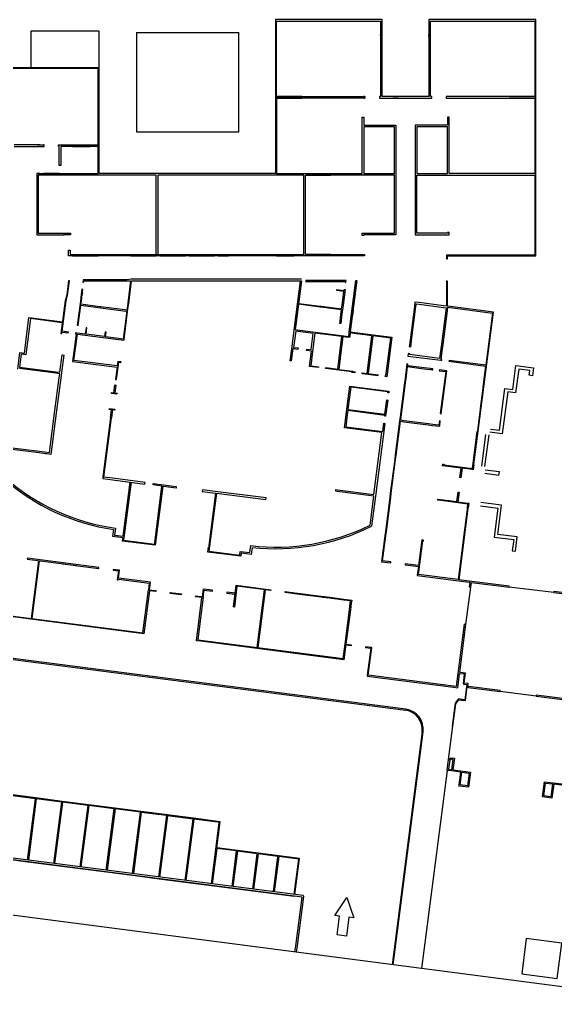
# Model space of a CAD drawing. Header units: millimetres. Extents: x -10969 to 20025, y -5443 to 17731.
# Drawn here: x 24 to 6707, y -4863 to 7267 of the extents above; entities that cross this region are included whole.
import ezdxf

# ---------------------------------------------------------------- set-up
doc = ezdxf.new("R2010")
doc.units = ezdxf.units.MM
doc.header["$MEASUREMENT"] = 0
for name, color, linetype in [('1-FLR', 2, 'Continuous'), ('1-WA_IN', 7, 'Continuous'), ('Default', 7, 'Continuous'), ('PARKING LOT', 7, 'Continuous')]:
    doc.layers.add(name, color=color, linetype=linetype)

msp = doc.modelspace()

# ---------------------------------------------------------------- linework, layer by layer
at = {"layer": '1-FLR'}
for p, q in [((6175, 2660), (6214, 2958)), ((6248, 2913), (6210, 2616)), ((6214, 2958), (6432, 2930)), ((6387, 2895), (6248, 2913)), ((6432, 2930), (6419, 2831)), ((6379, 2836), (6387, 2895)), ((6419, 2831), (6379, 2836)), ((6009, 2152), (6076, 2673)), ((6076, 2673), (6175, 2660)), ((6111, 2628), (6044, 2108)), ((6210, 2616), (6111, 2628)), ((5787, 1705), (5838, 2099)), ((5827, 1700), (5878, 2094)), ((6044, 2108), (5890, 2127)), ((5895, 2167), (6009, 2152)), ((5824, 1617), (6002, 1594)), ((6008, 1633), (5829, 1656)), ((6002, 1594), (6008, 1633)), ((6034, 1217), (5777, 1250)), ((5988, 855), (6034, 1217)), ((5771, 1210), (5990, 1182)), ((5990, 1182), (5943, 820)), ((6231, 823), (5988, 855)), ((5943, 820), (6186, 789)), ((6186, 789), (6168, 650)), ((6208, 645), (6231, 823)), ((6168, 650), (6208, 645))]:
    msp.add_line(p, q, dxfattribs=at)
at = {"layer": '1-WA_IN'}
for p, q in [((5129, 7059), (5129, 7079)), ((4748, 6307), (4679, 6307)), ((4748, 6287), (4679, 6287)), ((4698, 5932), (4316, 5932)), ((4316, 5932), (4316, 5447)), ((4698, 5447), (4698, 5932)), ((686, 5707), (904, 5707)), ((520, 5347), (323, 5347)), ((540, 5347), (641, 5347)), ((4316, 5447), (4316, 5347)), ((4316, 5347), (4634, 5347)), ((4679, 5347), (4698, 5347)), ((4698, 5357), (4698, 5447)), ((4698, 5347), (4698, 5357)), ((641, 5327), (323, 5327)), ((686, 4342), (1004, 4342)), ((686, 4322), (1004, 4322)), ((1049, 4342), (1367, 4342)), ((1412, 4322), (1730, 4322)), ((1775, 4342), (2093, 4342)), ((1775, 4322), (2093, 4322)), ((2138, 4342), (2456, 4342)), ((2138, 4322), (2456, 4322)), ((2501, 4342), (2629, 4342)), ((2501, 4322), (2629, 4322)), ((3227, 4342), (3445, 4342)), ((3227, 4322), (3445, 4322)), ((4271, 4322), (3953, 4322)), ((818, 4024), (815, 3996)), ((1362, 4024), (818, 4024)), ((827, 3995), (829, 4012)), ((829, 4012), (1362, 4012)), ((1417, 4032), (1362, 4024)), ((1362, 4012), (1410, 4012)), ((1410, 4012), (1374, 3733)), ((1386, 3732), (1422, 4012)), ((1557, 4032), (1417, 4032)), ((1422, 4012), (1557, 4012)), ((1647, 4032), (1557, 4032)), ((1557, 4012), (1647, 4012)), ((3300, 4032), (1647, 4032)), ((1647, 4012), (3300, 4012)), ((3390, 4032), (3300, 4032)), ((3300, 4012), (3390, 4012)), ((3540, 4032), (3390, 4032)), ((3390, 4012), (3540, 4012)), ((4098, 4017), (3592, 4017)), ((3592, 4005), (4084, 4005)), ((4084, 4005), (4083, 3995)), ((4095, 3993), (4098, 4017)), ((803, 3907), (795, 3845)), ((815, 3905), (803, 3907)), ((811, 3871), (815, 3905)), ((815, 3996), (827, 3995)), ((4083, 3995), (4095, 3993)), ((784, 3761), (745, 3459)), ((795, 3845), (784, 3761)), ((796, 3760), (807, 3844)), ((807, 3844), (811, 3871)), ((809, 3859), (807, 3844)), ((757, 3457), (790, 3708)), ((790, 3708), (1315, 3640)), ((791, 3720), (796, 3760)), ((1027, 3689), (791, 3720)), ((1039, 3688), (1027, 3689)), ((1305, 3654), (1039, 3688)), ((1362, 3646), (1305, 3654)), ((1315, 3640), (1361, 3634)), ((1328, 3286), (1377, 3662)), ((1365, 3664), (1362, 3646)), ((1374, 3733), (1365, 3664)), ((1377, 3662), (1386, 3732)), ((4165, 3595), (4173, 3662)), ((4184, 3649), (4175, 3582)), ((1361, 3634), (1316, 3287)), ((745, 3459), (757, 3457)), ((854, 3427), (844, 3348)), ((866, 3426), (854, 3427)), ((856, 3347), (866, 3426)), ((731, 3350), (687, 3008)), ((704, 3021), (746, 3349)), ((723, 3364), (721, 3352)), ((721, 3352), (731, 3350)), ((733, 3362), (723, 3364)), ((745, 3361), (733, 3362)), ((844, 3348), (745, 3361)), ((746, 3349), (1257, 3283)), ((1084, 3317), (856, 3347)), ((1092, 3377), (1084, 3317)), ((1104, 3375), (1092, 3377)), ((1096, 3316), (1104, 3375)), ((1259, 3295), (1096, 3316)), ((1257, 3283), (1326, 3274)), ((1316, 3287), (1259, 3295)), ((1326, 3274), (1328, 3286)), ((687, 3008), (1242, 2937)), ((1244, 2952), (704, 3021)), ((1242, 2937), (1222, 2785)), ((1234, 2784), (1262, 2998)), ((1251, 3009), (1244, 2952)), ((1292, 3004), (1251, 3009)), ((1262, 2998), (1290, 2994)), ((1290, 2994), (1292, 3004)), ((5259, 2905), (5257, 2893)), ((5257, 2893), (5338, 2882)), ((5352, 2893), (5259, 2905)), ((5338, 2882), (5271, 2359)), ((5283, 2357), (5352, 2893)), ((1222, 2785), (1234, 2784)), ((4107, 2413), (4144, 2702)), ((4155, 2688), (4119, 2411)), ((4144, 2702), (4630, 2639)), ((4616, 2629), (4155, 2688)), ((4615, 2619), (4616, 2629)), ((4627, 2617), (4615, 2619)), ((4630, 2639), (4627, 2617)), ((4581, 2352), (4604, 2529)), ((4616, 2528), (4589, 2325)), ((4604, 2529), (4616, 2528)), ((4077, 2183), (4098, 2343)), ((4110, 2342), (4091, 2193)), ((4098, 2343), (4107, 2413)), ((4117, 2396), (4110, 2342)), ((4579, 2337), (4117, 2396)), ((4119, 2411), (4581, 2352)), ((4578, 2327), (4579, 2337)), ((4589, 2325), (4578, 2327)), ((5271, 2359), (5283, 2357)), ((4091, 2193), (4553, 2134)), ((4578, 2236), (4461, 1329)), ((4553, 2134), (4566, 2238)), ((4566, 2238), (4578, 2236)), ((4543, 2123), (4077, 2183)), ((4444, 1351), (4543, 2123)), ((2479, 1368), (2386, 646)), ((2392, 693), (2479, 1368)), ((3967, 1392), (3970, 1412)), ((3987, 1390), (3967, 1392)), ((3970, 1412), (3990, 1410)), ((4441, 1331), (3987, 1390)), ((3990, 1410), (4444, 1351)), ((5477, 1263), (5493, 1382)), ((5505, 1381), (5489, 1262)), ((5493, 1382), (5505, 1381)), ((4395, 971), (4441, 1331)), ((4461, 1329), (4413, 958)), ((5238, 1282), (5239, 1294)), ((5250, 1280), (5238, 1282)), ((5239, 1294), (5477, 1263)), ((5615, 1233), (5250, 1280)), ((5489, 1262), (5616, 1245)), ((5609, 1186), (5615, 1233)), ((5616, 1245), (5628, 1244)), ((5628, 1244), (5620, 1184)), ((2372, 635), (2380, 695)), ((2782, 582), (2372, 635)), ((2386, 646), (2771, 596)), ((2771, 596), (2777, 643)), ((2777, 643), (2896, 628)), ((2787, 622), (2782, 582)), ((2913, 606), (2787, 622)), ((2896, 628), (2907, 715)), ((2924, 693), (2913, 606)), ((556, 489), (708, 470)), ((720, 468), (740, 466)), ((1192, 419), (1191, 408)), ((1191, 408), (1258, 399)), ((1272, 409), (1192, 419)), ((1258, 399), (1244, 290)), ((1259, 310), (1272, 409)), ((1244, 290), (1256, 288)), ((1256, 288), (1257, 298)), ((1257, 298), (1642, 248)), ((1658, 258), (1259, 310)), ((1642, 248), (1631, 166)), ((1646, 164), (1658, 258)), ((2610, 136), (2608, 124)), ((2608, 124), (2711, 111)), ((2713, 122), (2610, 136)), ((2691, -48), (2725, 222)), ((2736, 208), (2703, -50)), ((2725, 222), (3159, 166)), ((3157, 154), (2736, 208)), ((2988, -554), (3081, 164)), ((3000, -556), (3093, 162)), ((3159, 166), (3157, 154)), ((2703, -50), (2691, -48))]:
    msp.add_line(p, q, dxfattribs=at)
msp.add_lwpolyline([(4634, 5347), (4679, 5347)], dxfattribs=at)
for radius, start, end in [(2629, 263.0861, 296.4487), (2649, 263.5154, 296.68)]:
    msp.add_arc((3224, 3325), radius, start, end, dxfattribs=at)
at = {"layer": 'Default'}
for p, q in [((3215, 7267), (3215, 5347)), ((3227, 7267), (3215, 7267)), ((4546, 7267), (3227, 7267)), ((3227, 6307), (3227, 7247)), ((3227, 7247), (4526, 7247)), ((4526, 7247), (4526, 7069)), ((4546, 6969), (4546, 7267)), ((5129, 7267), (5129, 6969)), ((6461, 7267), (5129, 7267)), ((5149, 7079), (5149, 7247)), ((5149, 7247), (6449, 7247)), ((6449, 7247), (6449, 6307)), ((6461, 4412), (6461, 7267)), ((1482, 7106), (1482, 5867)), ((2757, 5867), (2757, 7106)), ((4526, 7069), (4526, 7079)), ((4526, 7079), (4526, 6969)), ((5149, 7059), (5149, 7079)), ((5149, 6969), (5149, 7059)), ((4526, 6969), (4526, 6307)), ((4546, 6307), (4546, 6969)), ((5129, 6969), (5129, 6307)), ((5149, 6307), (5149, 6969)), ((1004, 6667), (-1141, 6667)), ((1004, 6655), (-1129, 6655)), ((1016, 6667), (1004, 6667)), ((1004, 5707), (1004, 6655)), ((1016, 6602), (1016, 6667)), ((1016, 5347), (1016, 6602)), ((3545, 6307), (3227, 6307)), ((3227, 6307), (4331, 6307)), ((3227, 6287), (3227, 5347)), ((4331, 6287), (3227, 6287)), ((3227, 6287), (3545, 6287)), ((4331, 6307), (4316, 6307)), ((4316, 6287), (4331, 6287)), ((4331, 6307), (4331, 6287)), ((4526, 6307), (4511, 6307)), ((4511, 6307), (4511, 6287)), ((4511, 6287), (4634, 6287)), ((4634, 6307), (4546, 6307)), ((5042, 6307), (4634, 6307)), ((4634, 6287), (5042, 6287)), ((5129, 6307), (5042, 6307)), ((5042, 6287), (5165, 6287)), ((5165, 6307), (5149, 6307)), ((5165, 6287), (5165, 6307)), ((5345, 6307), (5345, 6287)), ((5360, 6307), (5345, 6307)), ((5345, 6287), (5360, 6287)), ((6449, 6307), (5360, 6307)), ((5360, 6287), (6383, 6287)), ((6131, 6307), (6449, 6307)), ((6383, 6287), (6449, 6287)), ((6449, 6287), (6449, 5347)), ((4296, 5447), (4296, 6052)), ((4296, 6052), (4316, 6052)), ((4316, 6052), (4316, 5952)), ((4316, 5952), (4718, 5952)), ((4718, 5952), (4718, 5447)), ((4958, 5952), (4958, 5447)), ((5360, 5952), (4958, 5952)), ((5360, 6052), (5360, 5952)), ((5380, 6052), (5360, 6052)), ((5380, 5447), (5380, 6052)), ((1482, 5867), (2757, 5867)), ((5360, 5932), (4978, 5932)), ((4978, 5932), (4978, 5447)), ((5360, 5447), (5360, 5932)), ((278, 5707), (-40, 5707)), ((245, 5707), (332, 5707)), ((332, 5707), (323, 5707)), ((332, 5687), (332, 5707)), ((512, 5687), (512, 5707)), ((512, 5707), (641, 5707)), ((641, 5707), (994, 5707)), ((994, 5707), (1004, 5707)), ((-40, 5687), (278, 5687)), ((278, 5687), (323, 5687)), ((323, 5687), (332, 5687)), ((520, 5687), (512, 5687)), ((520, 5447), (520, 5687)), ((641, 5687), (540, 5687)), ((540, 5687), (540, 5447)), ((994, 5687), (641, 5687)), ((686, 5687), (904, 5687)), ((1004, 5687), (994, 5687)), ((1004, 5347), (1004, 5687)), ((278, 5347), (239, 5347)), ((239, 5347), (239, 4705)), ((258, 5347), (686, 5347)), ((540, 5447), (520, 5447)), ((686, 5347), (1004, 5347)), ((3215, 5347), (1016, 5347)), ((3227, 5347), (3545, 5347)), ((3545, 5347), (4296, 5347)), ((4296, 5347), (4296, 5447)), ((4718, 5447), (4718, 5357)), ((4718, 5357), (4718, 4585)), ((4958, 5447), (4958, 5357)), ((4958, 5357), (4958, 4705)), ((4978, 5447), (4978, 5357)), ((4978, 5357), (4978, 5347)), ((4978, 5347), (4997, 5347)), ((4997, 5347), (5360, 5347)), ((5042, 5347), (5360, 5347)), ((5360, 5347), (5360, 5447)), ((5380, 5347), (5380, 5447)), ((6172, 5347), (5380, 5347)), ((6449, 5347), (6172, 5347)), ((6449, 5347), (6449, 5347)), ((278, 5327), (259, 5327)), ((259, 5327), (259, 4705)), ((686, 5327), (278, 5327)), ((1004, 5327), (686, 5327)), ((1730, 5327), (1004, 5327)), ((1730, 5282), (1730, 5327)), ((1730, 4387), (1730, 5282)), ((3227, 5327), (1750, 5327)), ((1750, 5327), (1750, 5282)), ((1750, 5282), (1750, 4387)), ((3545, 5327), (3227, 5327)), ((3570, 5327), (3545, 5327)), ((3570, 5282), (3570, 5327)), ((3570, 4487), (3570, 5282)), ((4698, 5327), (3590, 5327)), ((3590, 5282), (3590, 5327)), ((3590, 5327), (3908, 5327)), ((3590, 4487), (3590, 5282)), ((4698, 4605), (4698, 5327)), ((4978, 5327), (4997, 5327)), ((4978, 4705), (4978, 5327)), ((4997, 5327), (6210, 5327)), ((6210, 5327), (6449, 5327)), ((6449, 5327), (6449, 4412)), ((6449, 5327), (6449, 5327)), ((239, 4705), (239, 4615)), ((239, 4615), (239, 4585)), ((259, 4705), (259, 4615)), ((259, 4615), (259, 4605)), ((4958, 4705), (4958, 4615)), ((4958, 4615), (4958, 4585)), ((4978, 4615), (4978, 4705)), ((4978, 4605), (4978, 4615)), ((5360, 4615), (5360, 4605)), ((5380, 4615), (5360, 4615)), ((5380, 4585), (5380, 4615)), ((239, 4585), (581, 4585)), ((259, 4605), (641, 4605)), ((661, 4585), (601, 4585)), ((641, 4605), (661, 4605)), ((661, 4605), (661, 4585)), ((4296, 4576), (4296, 4605)), ((4296, 4605), (4698, 4605)), ((4316, 4576), (4296, 4576)), ((4718, 4585), (4316, 4585)), ((4316, 4585), (4316, 4576)), ((4958, 4585), (5380, 4585)), ((5360, 4605), (4978, 4605)), ((636, 4322), (636, 4396)), ((636, 4396), (656, 4396)), ((656, 4396), (656, 4342)), ((1730, 4342), (1730, 4387)), ((1750, 4387), (1750, 4342)), ((3570, 4342), (3570, 4487)), ((3590, 4342), (3590, 4487)), ((6449, 4412), (6449, 4334)), ((6461, 4322), (6461, 4412)), ((696, 4322), (636, 4322)), ((656, 4342), (1785, 4342)), ((4326, 4322), (696, 4322)), ((1412, 4342), (1730, 4342)), ((1750, 4342), (1750, 4345)), ((1750, 4342), (3570, 4342)), ((3908, 4342), (3590, 4342)), ((3645, 4342), (4326, 4342)), ((4326, 4342), (4326, 4322)), ((5350, 4334), (5350, 4287)), ((6449, 4334), (5350, 4334)), ((5350, 4287), (5362, 4287)), ((5362, 4322), (6461, 4322)), ((5362, 4287), (5362, 4322)), ((636, 4012), (613, 3832)), ((624, 3830), (648, 4012)), ((648, 4012), (636, 4012)), ((3458, 3465), (3529, 4012)), ((3541, 4012), (3470, 3463)), ((4136, 3376), (4219, 4016)), ((4231, 4016), (4148, 3376)), ((5362, 4007), (5350, 4007)), ((5350, 4007), (5350, 3697)), ((5362, 3695), (5362, 4007)), ((3979, 3893), (3981, 3904)), ((4068, 3881), (3979, 3893)), ((3981, 3904), (4070, 3893)), ((4083, 3904), (4058, 3710)), ((4070, 3893), (4071, 3905)), ((4071, 3905), (4083, 3904)), ((593, 3764), (541, 3357)), ((556, 3385), (605, 3762)), ((613, 3832), (593, 3764)), ((605, 3762), (624, 3830)), ((4046, 3711), (4068, 3881)), ((3771, 3685), (3503, 3720)), ((3505, 3732), (3773, 3697)), ((3783, 3684), (3771, 3685)), ((3773, 3697), (3785, 3696)), ((4039, 3651), (3783, 3684)), ((3785, 3696), (4040, 3663)), ((4035, 3622), (4039, 3651)), ((4040, 3663), (4046, 3711)), ((4058, 3710), (4044, 3599)), ((4947, 3693), (4893, 3272)), ((4913, 3269), (4967, 3691)), ((4954, 3748), (4947, 3693)), ((5009, 3741), (4954, 3748)), ((4967, 3691), (4972, 3725)), ((4972, 3725), (5006, 3721)), ((5006, 3721), (5309, 3682)), ((5311, 3702), (5009, 3741)), ((5339, 3643), (5285, 3222)), ((5305, 3219), (5359, 3640)), ((5309, 3682), (5344, 3678)), ((5350, 3697), (5311, 3702)), ((5344, 3678), (5339, 3643)), ((5359, 3640), (5364, 3683)), ((5366, 3695), (5362, 3695)), ((5364, 3683), (5921, 3611)), ((5935, 3622), (5366, 3695)), ((86, 3113), (143, 3556)), ((161, 3542), (103, 3091)), ((143, 3556), (559, 3503)), ((558, 3491), (161, 3542)), ((4017, 3482), (4025, 3544)), ((4025, 3544), (4027, 3558)), ((4027, 3558), (4035, 3622)), ((4044, 3599), (4029, 3481)), ((5682, 1660), (5935, 3622)), ((5921, 3611), (5838, 2963)), ((3449, 3395), (3458, 3465)), ((3470, 3463), (3463, 3405)), ((3463, 3405), (3520, 3398)), ((3520, 3398), (4129, 3320)), ((4029, 3481), (4017, 3482)), ((553, 3355), (555, 3373)), ((555, 3373), (632, 3363)), ((634, 3375), (556, 3385)), ((632, 3363), (634, 3375)), ((3420, 3167), (3449, 3395)), ((3468, 3385), (3442, 3184)), ((3686, 3356), (3468, 3385)), ((3661, 3156), (3686, 3356)), ((3707, 3362), (3678, 3134)), ((4044, 3318), (3707, 3362)), ((4010, 3051), (4044, 3318)), ((4056, 3317), (4022, 3049)), ((4082, 3313), (4056, 3317)), ((4094, 3312), (4082, 3313)), ((4139, 3306), (4094, 3312)), ((4129, 3320), (4135, 3365)), ((4135, 3365), (4136, 3376)), ((4141, 3318), (4139, 3306)), ((4147, 3364), (4141, 3318)), ((4222, 3354), (4147, 3364)), ((4148, 3376), (4236, 3364)), ((4240, 3352), (4222, 3354)), ((4236, 3364), (4242, 3363)), ((4419, 3329), (4240, 3352)), ((4242, 3363), (4432, 3339)), ((4358, 2859), (4419, 3329)), ((4431, 3327), (4370, 2858)), ((4653, 3298), (4431, 3327)), ((4432, 3339), (4667, 3309)), ((4593, 2829), (4653, 3298)), ((4667, 3309), (4603, 2816)), ((3401, 3018), (3420, 3167)), ((3432, 3165), (3413, 3017)), ((3494, 3157), (3432, 3165)), ((3442, 3184), (3497, 3177)), ((3497, 3177), (3494, 3157)), ((3603, 3143), (3606, 3163)), ((3606, 3163), (3661, 3156)), ((4886, 3217), (4883, 3195)), ((4883, 3195), (4903, 3192)), ((4893, 3272), (4886, 3217)), ((4903, 3192), (4906, 3215)), ((4906, 3215), (4913, 3269)), ((5278, 3167), (5262, 3045)), ((5285, 3222), (5278, 3167)), ((5281, 3035), (5298, 3164)), ((5298, 3164), (5305, 3219)), ((2, 2912), (29, 3120)), ((46, 3098), (25, 2939)), ((29, 3120), (86, 3113)), ((103, 3091), (46, 3098)), ((529, 2874), (557, 3090)), ((576, 3087), (549, 2872)), ((557, 3090), (576, 3087)), ((3666, 3135), (3603, 3143)), ((3641, 2945), (3666, 3135)), ((3678, 3134), (3655, 2955)), ((3992, 2912), (4010, 3051)), ((4022, 3049), (4004, 2910)), ((4872, 3106), (4868, 3076)), ((4868, 3076), (5279, 3023)), ((4891, 3103), (4872, 3106)), ((4890, 3093), (4891, 3103)), ((5262, 3045), (4890, 3093)), ((5291, 3034), (5281, 3035)), ((5289, 3022), (5291, 3034)), ((477, 2861), (23, 2920)), ((25, 2939), (479, 2881)), ((3751, 2931), (3641, 2945)), ((3655, 2955), (3752, 2943)), ((3752, 2943), (3751, 2931)), ((3840, 2919), (3842, 2931)), ((3875, 2915), (3840, 2919)), ((3842, 2931), (3877, 2927)), ((4167, 2877), (3875, 2915)), ((3877, 2927), (3992, 2912)), ((4855, 2977), (4832, 2796)), ((4844, 2794), (4863, 2944)), ((4867, 2975), (4855, 2977)), ((4863, 2944), (5067, 2917)), ((4864, 2955), (4867, 2975)), ((5068, 2929), (4864, 2955)), ((5067, 2917), (5146, 2907)), ((5147, 2919), (5068, 2929)), ((5179, 2915), (5147, 2919)), ((5178, 2903), (5179, 2915)), ((5279, 3023), (5289, 3022)), ((5380, 3022), (5379, 3010)), ((5379, 3010), (5836, 2951)), ((5838, 2963), (5380, 3022)), ((5836, 2951), (5802, 2689)), ((467, 2398), (520, 2805)), ((526, 2855), (477, 2861)), ((479, 2881), (529, 2874)), ((540, 2802), (487, 2396)), ((520, 2805), (526, 2855)), ((549, 2872), (540, 2802)), ((4004, 2910), (4180, 2887)), ((4166, 2872), (4167, 2877)), ((4178, 2871), (4166, 2872)), ((4206, 2867), (4178, 2871)), ((4180, 2887), (4180, 2882)), ((4180, 2882), (4208, 2879)), ((4208, 2879), (4206, 2867)), ((4296, 2855), (4297, 2867)), ((4369, 2846), (4296, 2855)), ((4297, 2867), (4358, 2859)), ((4492, 2830), (4369, 2846)), ((4370, 2858), (4494, 2842)), ((4494, 2842), (4492, 2830)), ((4582, 2819), (4583, 2830)), ((4603, 2816), (4582, 2819)), ((4583, 2830), (4593, 2829)), ((4832, 2796), (4825, 2741)), ((4838, 2752), (4844, 2794)), ((5146, 2907), (5156, 2906)), ((5156, 2906), (5168, 2904)), ((5168, 2904), (5178, 2903)), ((1201, 2618), (1213, 2716)), ((1225, 2714), (1212, 2617)), ((1213, 2716), (1225, 2714)), ((4825, 2741), (4770, 2320)), ((4782, 2318), (4836, 2740)), ((4836, 2740), (4838, 2752)), ((5801, 2677), (5768, 2422)), ((5802, 2689), (5801, 2677)), ((1170, 2610), (1172, 2622)), ((1240, 2601), (1170, 2610)), ((1172, 2622), (1201, 2618)), ((1212, 2617), (1241, 2613)), ((1241, 2613), (1240, 2601)), ((400, 1873), (467, 2398)), ((487, 2396), (417, 1850)), ((1161, 2309), (1065, 1570)), ((1077, 1569), (1173, 2307)), ((1144, 2410), (1146, 2422)), ((1173, 2406), (1144, 2410)), ((1146, 2422), (1215, 2413)), ((1161, 2309), (1173, 2406)), ((1173, 2307), (1161, 2309)), ((1185, 2405), (1173, 2307)), ((1214, 2401), (1185, 2405)), ((1215, 2413), (1214, 2401)), ((4770, 2320), (4763, 2265)), ((4777, 2276), (4782, 2318)), ((5766, 2410), (5733, 2150)), ((5768, 2422), (5766, 2410)), ((4763, 2265), (4709, 1844)), ((4721, 1842), (4775, 2264)), ((4775, 2264), (4818, 2258)), ((4819, 2270), (4777, 2276)), ((4818, 2258), (5120, 2219)), ((5122, 2231), (4819, 2270)), ((5120, 2219), (5175, 2212)), ((5176, 2224), (5122, 2231)), ((5175, 2212), (5263, 2201)), ((5252, 2214), (5176, 2224)), ((5259, 2269), (5252, 2214)), ((5271, 2268), (5259, 2269)), ((5263, 2201), (5271, 2268)), ((5671, 1674), (5731, 2138)), ((5733, 2150), (5729, 2119)), ((67, 1895), (-106, 1918)), ((-104, 1938), (70, 1915)), ((271, 1869), (67, 1895)), ((70, 1915), (273, 1889)), ((347, 1859), (271, 1869)), ((273, 1889), (400, 1873)), ((367, 1857), (347, 1859)), ((417, 1850), (367, 1857)), ((4709, 1844), (4702, 1789)), ((4714, 1788), (4721, 1842)), ((4702, 1789), (4647, 1368)), ((4659, 1366), (4714, 1788)), ((5300, 1710), (5303, 1731)), ((5300, 1710), (5302, 1721)), ((5531, 1680), (5300, 1710)), ((5303, 1731), (5315, 1730)), ((5315, 1730), (5313, 1720)), ((5313, 1720), (5671, 1674)), ((5671, 1674), (5678, 1721)), ((5689, 1720), (5682, 1660)), ((5516, 1561), (5531, 1680)), ((5543, 1678), (5528, 1559)), ((5670, 1662), (5543, 1678)), ((5682, 1660), (5670, 1662)), ((1065, 1570), (1063, 1550)), ((1063, 1550), (1188, 1534)), ((1190, 1554), (1077, 1569)), ((1188, 1534), (1589, 1482)), ((1592, 1502), (1190, 1554)), ((1316, 832), (1403, 1506)), ((1415, 1505), (1326, 811)), ((1589, 1482), (1592, 1502)), ((1689, 1470), (1691, 1489)), ((1801, 1455), (1689, 1470)), ((1691, 1489), (1820, 1473)), ((1820, 1473), (1979, 1452)), ((5528, 1559), (5516, 1561)), ((1714, 781), (1801, 1455)), ((1813, 1454), (1718, 720)), ((1818, 1453), (1813, 1454)), ((1976, 1432), (1818, 1453)), ((1979, 1452), (1976, 1432)), ((2306, 1410), (2304, 1390)), ((2304, 1390), (2462, 1370)), ((2465, 1390), (2306, 1410)), ((2467, 1369), (2379, 682)), ((2462, 1370), (2467, 1369)), ((3098, 1308), (2465, 1390)), ((2479, 1368), (3095, 1288)), ((4647, 1368), (4640, 1313)), ((4652, 1312), (4659, 1366)), ((3095, 1288), (3098, 1308)), ((4640, 1313), (4586, 892)), ((4598, 890), (4652, 1312)), ((5510, 326), (5628, 1244)), ((5615, 1233), (5549, 722)), ((1187, 828), (1199, 916)), ((1221, 933), (1210, 846)), ((4586, 892), (4579, 837)), ((4591, 836), (4598, 890)), ((1314, 812), (1187, 828)), ((1210, 846), (1316, 832)), ((1309, 772), (1314, 812)), ((1718, 720), (1309, 772)), ((1326, 811), (1322, 783)), ((1322, 783), (1708, 733)), ((1708, 733), (1714, 781)), ((4579, 837), (4537, 514)), ((4551, 524), (4591, 836)), ((4997, 355), (5051, 774)), ((5040, 787), (4999, 466)), ((5062, 784), (5040, 787)), ((5051, 774), (5061, 772)), ((5061, 772), (5062, 784)), ((5547, 710), (5498, 328)), ((5549, 722), (5547, 710)), ((124, 557), (122, 545)), ((122, 545), (544, 491)), ((1014, 442), (124, 557)), ((544, 491), (752, 464)), ((4537, 514), (4654, 499)), ((4655, 511), (4551, 524)), ((4654, 499), (4655, 511)), ((4834, 488), (4832, 476)), ((4999, 466), (4834, 488)), ((752, 464), (1012, 431)), ((1012, 431), (1014, 442)), ((4832, 476), (4997, 454)), ((4997, 454), (4983, 344)), ((4983, 344), (5597, 265)), ((5493, 291), (4997, 355)), ((5498, 328), (5493, 291)), ((5505, 289), (5510, 326)), ((5598, 277), (5505, 289)), ((5597, 265), (5637, 260)), ((6131, 208), (5598, 277)), ((5637, 260), (5629, 200)), ((5651, 197), (5659, 257)), ((5659, 257), (6130, 196)), ((1562, -370), (1631, 166)), ((1645, 152), (1576, -384)), ((1631, 166), (1726, 154)), ((1724, 142), (1645, 152)), ((1726, 154), (1724, 142)), ((1903, 119), (1904, 130)), ((1904, 130), (2043, 113)), ((3336, 131), (3337, 143)), ((3455, 115), (3336, 131)), ((3337, 143), (3456, 127)), ((3456, 127), (3754, 89)), ((5629, 200), (5651, 197)), ((6130, 196), (6131, 208)), ((6688, 144), (6686, 131)), ((6686, 131), (7326, 49)), ((7312, 63), (6688, 144)), ((2041, 101), (1903, 119)), ((2043, 113), (2041, 101)), ((2316, 77), (2247, -459)), ((3752, 77), (3455, 115)), ((3795, 72), (3752, 77)), ((3754, 89), (3892, 71)), ((3807, 70), (3795, 72)), ((3890, 59), (3807, 70)), ((4069, 36), (3890, 59)), ((3892, 71), (4070, 48)), ((4152, 26), (4069, 36)), ((4070, 48), (4166, 36)), ((4149, -2), (4152, 26)), ((4166, 36), (4160, -4)), ((4083, -511), (4138, -82)), ((4150, -83), (4095, -513)), ((4138, -82), (4149, -2)), ((4160, -4), (4150, -83)), ((1576, -384), (-264, -147)), ((-251, -137), (1562, -370)), ((5569, -263), (5469, -1040)), ((5514, -864), (5591, -266)), ((5591, -266), (5569, -263)), ((2247, -459), (4059, -693)), ((-1168, -562), (4839, -1336)), ((4840, -1324), (-1166, -550)), ((4059, -693), (4083, -511)), ((4158, -533), (4093, -524)), ((4095, -513), (4159, -521)), ((4159, -521), (4158, -527)), ((4158, -527), (4158, -533)), ((4336, -556), (4403, -564)), ((4417, -554), (4338, -544)), ((4403, -564), (4360, -897)), ((4372, -899), (4417, -554)), ((4360, -897), (4359, -909)), ((4359, -909), (5435, -1048)), ((5436, -1036), (4372, -899)), ((5498, -990), (5512, -876)), ((5512, -876), (5570, -883)), ((5526, -866), (5514, -864)), ((5583, -873), (5526, -866)), ((5570, -883), (5554, -1007)), ((5567, -997), (5583, -873)), ((5435, -1048), (5489, -1055)), ((5469, -1040), (5436, -1036)), ((5489, -1055), (5498, -990)), ((5554, -1007), (5566, -1009)), ((5566, -1009), (5601, -1013)), ((5617, -1003), (5567, -997)), ((5593, -1071), (5576, -1205)), ((5585, -1216), (5603, -1072)), ((5601, -1013), (5593, -1071)), ((5603, -1072), (5606, -1049)), ((5606, -1049), (5620, -1051)), ((5613, -1038), (5617, -1003)), ((5621, -1039), (5613, -1038)), ((5620, -1051), (6016, -1102)), ((6018, -1090), (5621, -1039)), ((6016, -1102), (6018, -1090)), ((5496, -1194), (5455, -1247)), ((5464, -1255), (5500, -1205)), ((5541, -1200), (5496, -1194)), ((5500, -1205), (5540, -1210)), ((5540, -1210), (5585, -1216)), ((5576, -1205), (5541, -1200)), ((6467, -1148), (6465, -1160)), ((6465, -1160), (6862, -1211)), ((6863, -1199), (6467, -1148)), ((5455, -1247), (5418, -1532)), ((5428, -1533), (5464, -1255)), ((5418, -1532), (5428, -1533)), ((5044, -1602), (4670, -4505)), ((4682, -4506), (5056, -1604)), ((5374, -1950), (5407, -1929)), ((5407, -1929), (5447, -1934)), ((5447, -1934), (5428, -2078)), ((5357, -2084), (5374, -1950)), ((5388, -1959), (5373, -2071)), ((5410, -1945), (5388, -1959)), ((5430, -1947), (5410, -1945)), ((5413, -2076), (5430, -1947)), ((5411, -2091), (5357, -2084)), ((5373, -2071), (5413, -2076)), ((5525, -2106), (5411, -2091)), ((5428, -2078), (5646, -2106)), ((5505, -2264), (5525, -2106)), ((5520, -2266), (5540, -2108)), ((5540, -2108), (5629, -2119)), ((5629, -2119), (5609, -2278)), ((5646, -2106), (5622, -2295)), ((5503, -2279), (5505, -2264)), ((5622, -2295), (5503, -2279)), ((5609, -2278), (5520, -2266)), ((6544, -2414), (6569, -2225)), ((6561, -2401), (6581, -2242)), ((6569, -2225), (6787, -2253)), ((6581, -2242), (6671, -2253)), ((6671, -2253), (6650, -2412)), ((6686, -2255), (6663, -2429)), ((6854, -2277), (6686, -2255)), ((230, -2428), (-97, -2386)), ((6663, -2429), (6544, -2414)), ((6650, -2412), (6561, -2401)), ((126, -3201), (224, -2437)), ((234, -2439), (135, -3202)), ((558, -2470), (230, -2428)), ((453, -3243), (551, -2480)), ((561, -2481), (463, -3245)), ((885, -2513), (558, -2470)), ((780, -3285), (879, -2522)), ((889, -2523), (790, -3287)), ((1212, -2555), (885, -2513)), ((1107, -3328), (1206, -2564)), ((1216, -2565), (1117, -3329)), ((1539, -2597), (1212, -2555)), ((1435, -3370), (1533, -2606)), ((1543, -2608), (1445, -3371)), ((1867, -2639), (1539, -2597)), ((1762, -3412), (1860, -2648)), ((1870, -2650), (1772, -3413)), ((2194, -2681), (1867, -2639)), ((2089, -3454), (2188, -2691)), ((2198, -2692), (2099, -3456)), ((2521, -2724), (2194, -2681)), ((2417, -3497), (2515, -2733)), ((3559, -3644), (-560, -3113)), ((3547, -3663), (-553, -3134)), ((2483, -3057), (2426, -3498)), ((2731, -3088), (2483, -3057)), ((3516, -3180), (2485, -3047)), ((2674, -3530), (2731, -3088)), ((2741, -3090), (2684, -3531)), ((2989, -3122), (2741, -3090)), ((2932, -3563), (2989, -3122)), ((2999, -3123), (2942, -3564)), ((3247, -3155), (2999, -3123)), ((3190, -3596), (3247, -3155)), ((3257, -3156), (3200, -3598)), ((3505, -3188), (3257, -3156)), ((3448, -3630), (3505, -3188)), ((3458, -3631), (3516, -3180)), ((3469, -4268), (3547, -3663)), ((3489, -4270), (3568, -3655))]:
    msp.add_line(p, q, dxfattribs=at)
for points in [[(167, 6667), (1019, 6667), (1019, 7123), (167, 7123), (167, 6667)], [(1482, 7106), (2757, 7106)], [(609, 4585), (574, 4585)], [(4219, 4016), (4231, 4016)], [(541, 3357), (553, 3355)], [(3413, 3017), (3401, 3018)], [(261, 527), (169, -191)], [(181, -192), (273, 526)], [(5591, -266), (5651, 197)], [(6686, 131), (6130, 196)], [(6465, -1160), (6016, -1102)], [(5374, -1950), (5428, -1533)], [(5357, -2084), (5038, -4552)], [(224, -2437), (-93, -2396)], [(551, -2480), (234, -2439)], [(879, -2522), (561, -2481)], [(1206, -2564), (889, -2523)], [(1533, -2606), (1216, -2565)], [(1860, -2648), (1543, -2608)], [(2188, -2691), (1870, -2650)], [(2498, -2731), (2198, -2692)], [(2485, -3047), (2526, -2724), (2521, -2724)], [(2515, -2733), (2498, -2731)], [(7429, -4863), (-7953, -2863)], [(6286, -4620), (6727, -4677), (6784, -4235), (6343, -4178), (6286, -4620)], [(3459, -4347), (3469, -4268)], [(3478, -4350), (3489, -4270)]]:
    msp.add_lwpolyline(points, dxfattribs=at)
for centre, radius, start, end in [((1577, 3538), 2649, 228.62, 261.7846), ((1577, 3538), 2629, 228.8513, 262.2139), ((4808, -1572), 250, 352.65, 82.65), ((4808, -1572), 238, 352.65, 82.65), ((3558, -3654), 10, 352.65, 82.65)]:
    msp.add_arc(centre, radius, start, end, dxfattribs=at)
at = {"layer": 'PARKING LOT'}
for p, q in [((2313, 174), (2301, 79)), ((2431, 159), (2313, 174)), ((2316, 77), (2326, 160)), ((2326, 160), (2429, 147)), ((2429, 147), (2431, 159)), ((2220, 78), (2221, 90)), ((2299, 67), (2220, 78)), ((2221, 90), (2316, 77)), ((2230, -469), (2299, 67)), ((2285, -476), (2230, -469)), ((4070, -706), (2285, -476)), ((4095, -513), (4070, -706)), ((-553, -3134), (1887, -3448)), ((-199, -3179), (128, -3222)), ((128, -3222), (455, -3264)), ((455, -3264), (783, -3306)), ((783, -3306), (1110, -3348)), ((1110, -3348), (1437, -3390)), ((1437, -3390), (1764, -3433)), ((1764, -3433), (2092, -3475)), ((2092, -3475), (2419, -3517)), ((2419, -3517), (2677, -3550)), ((2677, -3550), (2935, -3584)), ((2935, -3584), (3193, -3617)), ((3193, -3617), (3450, -3650)), ((3955, -3890), (4104, -3669)), ((4104, -3669), (4191, -3920)), ((4014, -3898), (3955, -3890)), ((3984, -4134), (4014, -3898)), ((4132, -3913), (4102, -4149)), ((4191, -3920), (4132, -3913)), ((4102, -4149), (3984, -4134))]:
    msp.add_line(p, q, dxfattribs=at)

doc.saveas('drawing.dxf')
